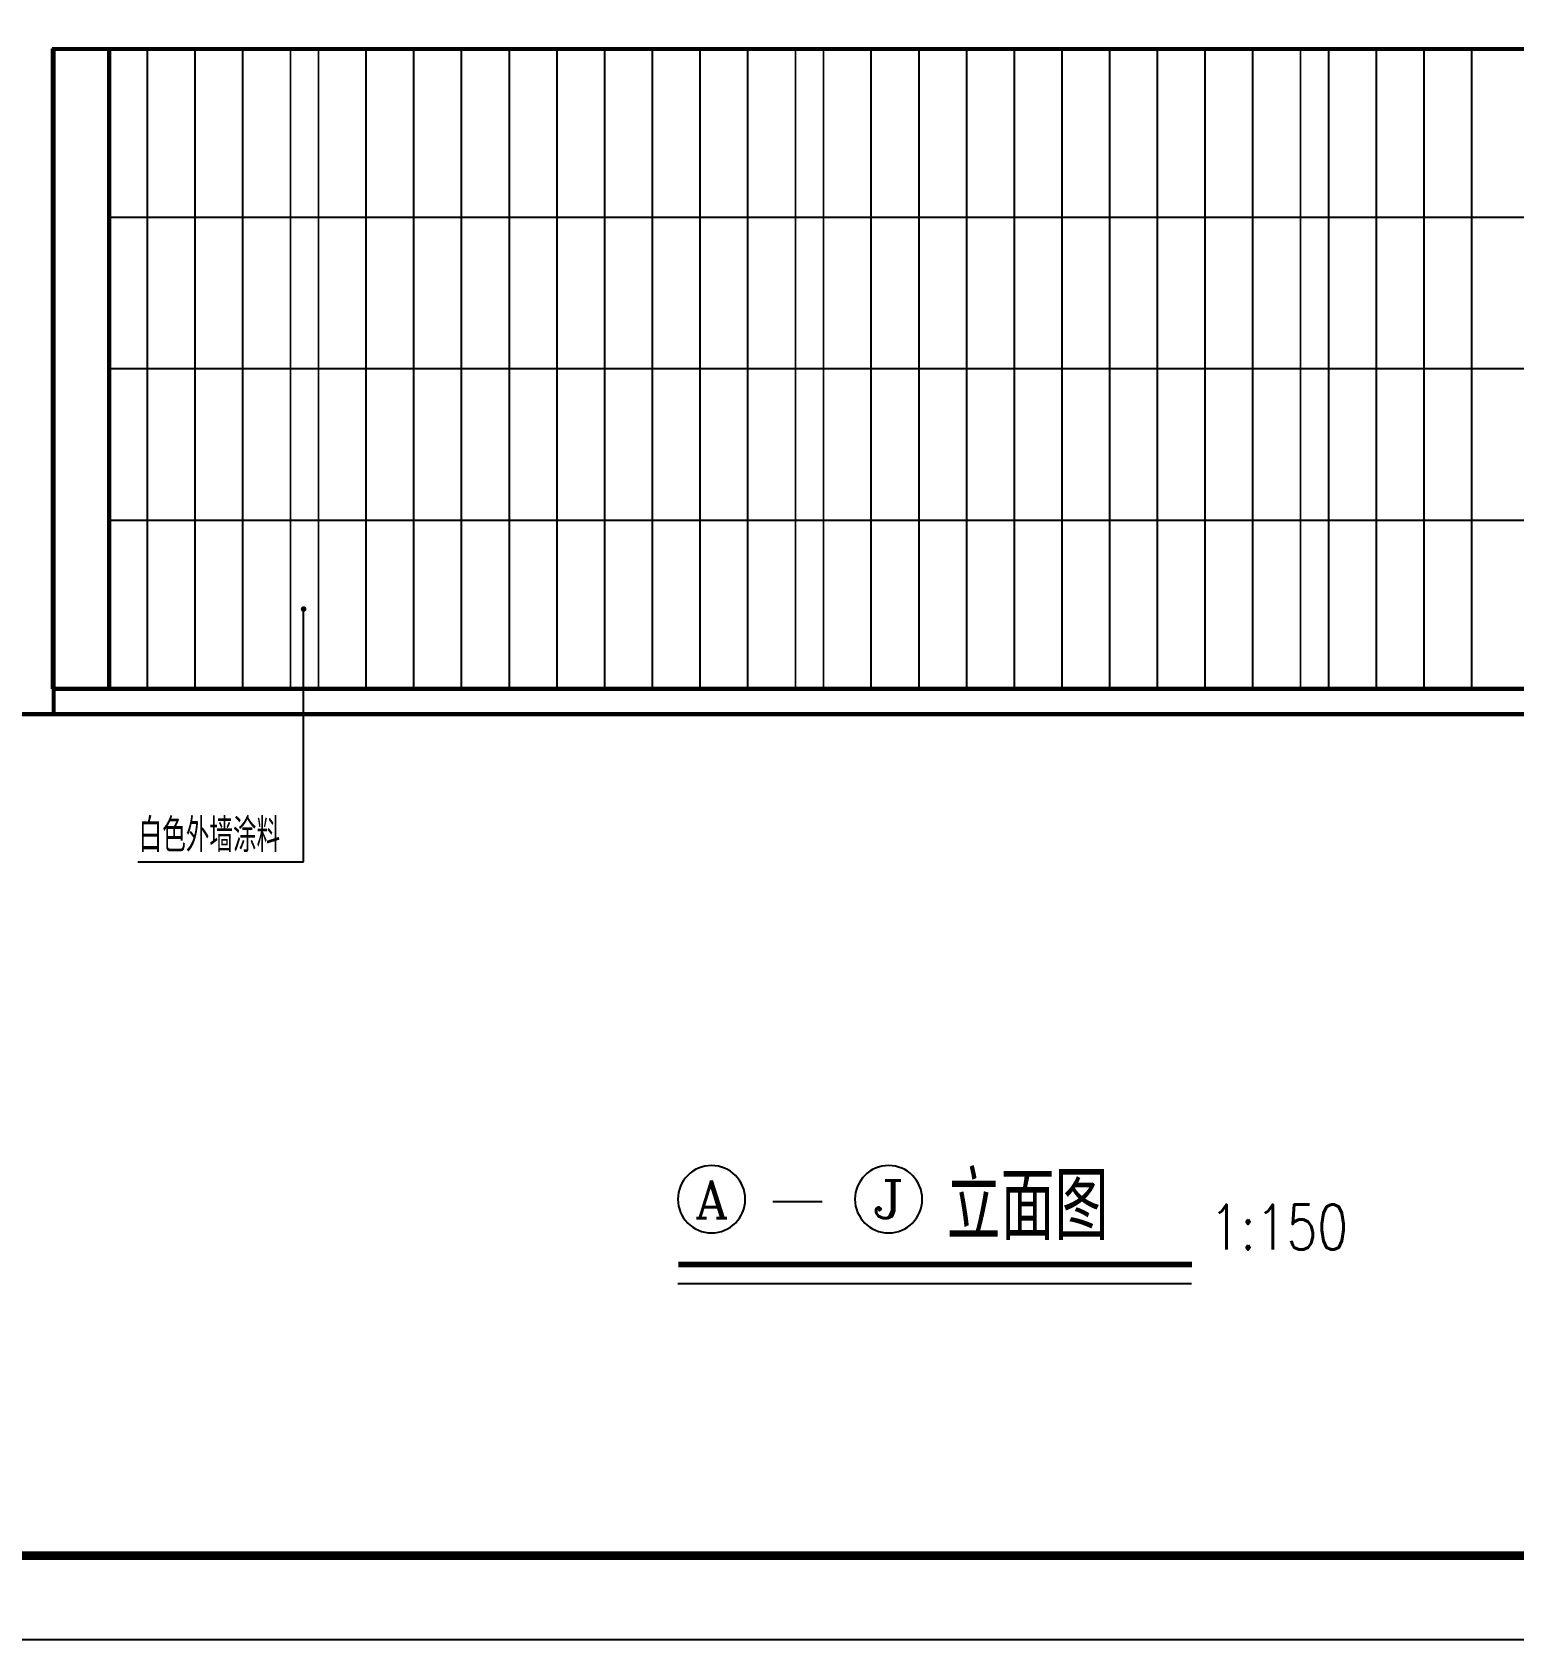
# Model space of a CAD drawing. Extents: x -55219 to 470149, y 494712 to 780039.
# Drawn here: x -10586 to 15817, y 494712 to 523353 of the extents above; entities that cross this region are included whole.
import ezdxf
from ezdxf.enums import TextEntityAlignment as Align

# ---------------------------------------------------------------- set-up
doc = ezdxf.new("R2010")
doc.units = 0
doc.header["$LTSCALE"] = 1500
doc.header["$MEASUREMENT"] = 0
doc.layers.get('0').update_dxf_attribs({"linetype": 'CONTINUOUS'})
for name, color, linetype in [('AXIS_TEXT', 7, 'CONTINUOUS'), ('LVTRY', 6, 'CONTINUOUS'), ('PUB_TITLE', 4, 'CONTINUOUS')]:
    doc.layers.add(name, color=color, linetype=linetype)
doc.styles.add('_HZTXT', font='txt.shx', dxfattribs={"width": 0.8, "bigfont": 'hztxt.shx'})
doc.styles.add('COMPLEX', font='COMPLEX')
doc.styles.add('DIM_FONT', font='SIMPLEX.shx', dxfattribs={"width": 0.8})

# ---------------------------------------------------------------- blocks, each defined once
blk = doc.blocks.new('_AXISO')
blk.add_circle((0, 0), 0.5)
at = {"layer": 'AXIS_TEXT', "style": 'COMPLEX', "width": 1.041667}
blk.add_attdef('A', text='', height=0.56, dxfattribs=at).set_placement((-0.25, -0.28), (0.25, -0.28), align=Align.FIT)

msp = doc.modelspace()

# ---------------------------------------------------------------- linework, layer by layer
at = {"layer": 'LVTRY', "color": 7}
for p, q in [((-10233.1, 511653.3), (-10233.1, 523053.3)), ((-8328, 523053.3), (-10233.1, 523053.3)), ((-8533.1, 511653.3), (-8533.1, 523053.3)), ((-7683.1, 511653.3), (-7683.1, 523053.3)), ((-6833.1, 511653.3), (-6833.1, 523053.3)), ((-4633.1, 511653.3), (-4633.1, 523053.3)), ((-3783.1, 511653.3), (-3783.1, 523053.3)), ((-2933.1, 511653.3), (-2933.1, 523053.3)), ((-2083.1, 511653.3), (-2083.1, 523053.3)), ((-1233.1, 511653.3), (-1233.1, 523053.3)), ((-383.1, 511653.3), (-383.1, 523053.3)), ((466.9, 511653.3), (466.9, 523053.3)), ((1316.9, 511653.3), (1316.9, 523053.3)), ((2166.9, 511653.3), (2166.9, 523053.3)), ((4366.9, 511653.3), (4366.9, 523053.3)), ((5216.9, 511653.3), (5216.9, 523053.3)), ((6066.9, 511653.3), (6066.9, 523053.3)), ((6916.9, 511653.3), (6916.9, 523053.3)), ((7766.9, 511653.3), (7766.9, 523053.3)), ((8616.9, 511653.3), (8616.9, 523053.3)), ((9466.9, 511653.3), (9466.9, 523053.3)), ((10316.9, 511653.3), (10316.9, 523053.3)), ((11166.9, 511653.3), (11166.9, 523053.3)), ((13366.9, 511653.3), (13366.9, 523053.3)), ((14216.9, 511653.3), (14216.9, 523053.3)), ((15066.9, 511653.3), (15066.9, 523053.3)), ((29816.9, 520053.3), (-9212.9, 520053.3)), ((29816.9, 517353.3), (-9212.9, 517353.3)), ((29816.9, 514653.3), (-9212.9, 514653.3)), ((-5749, 508571.2), (-5749, 513075.7)), ((-8700.8, 508571.2), (-5749, 508571.2)), ((2609.6, 502519.9), (3493.3, 502519.9)), ((918.2, 501059.9), (10072.1, 501059.9))]:
    msp.add_line(p, q, dxfattribs=at)
for points, const_width in [([(29816.9, 523053.3), (-10233.1, 523053.3)], 75), ([(-10202.8, 523053.3), (-10202.8, 511203.3)], 75), ([(-9212.9, 523053.3), (-9212.9, 511653.3)], 75), ([(-5983.1, 523053.3), (-5983.1, 511653.3)], 30), ([(-5483.1, 523053.3), (-5483.1, 511653.3)], 30), ([(3016.9, 523053.3), (3016.9, 511653.3)], 30), ([(3516.9, 523053.3), (3516.9, 511653.3)], 30), ([(12016.9, 523053.3), (12016.9, 511653.3)], 30), ([(12516.9, 523053.3), (12516.9, 511653.3)], 30), ([(29816.9, 511653.3), (-10202.8, 511653.3)], 75), ([(39850.7, 511203.3), (-31358.4, 511203.3)], 75), ([(925.5, 501399.2), (10081.3, 501399.2)], 100)]:
    msp.add_lwpolyline(points, dxfattribs=dict(at, const_width=const_width))
at = {"layer": 'LVTRY', "color": 7, "const_width": 49.8}
msp.add_lwpolyline([(-5774.1, 513075.7, 1), (-5723.9, 513075.7, 1)], format="xyb", close=True, dxfattribs=at)
at = {"layer": 'PUB_TITLE'}
msp.add_lwpolyline([(-55219.4, 494711.6), (-55219.4, 583811.6), (70930.6, 583811.6), (70930.6, 494711.6)], close=True, dxfattribs=at)
at = {"layer": 'PUB_TITLE', "const_width": 150}
msp.add_lwpolyline([(-51469.4, 496211.6), (69430.6, 496211.6), (69430.6, 582311.6), (-51469.4, 582311.6)], close=True, dxfattribs=at)

# ---------------------------------------------------------------- block references
at = {"layer": 'LVTRY', "color": 7}
ref = msp.add_blockref('_AXISO', (1520.3, 502561.3), dxfattribs=dict(at, xscale=-1200, yscale=1200, zscale=1200, rotation=180))
ref.add_attrib('A', 'A', dxfattribs={"layer": 'AXIS_TEXT', "height": 672, "rotation": 360, "style": 'COMPLEX', "width": 1.041667}).set_placement((1220.3, 502225.3), (1820.3, 502225.3), align=Align.FIT)
ref = msp.add_blockref('_AXISO', (4675.9, 502561.3), dxfattribs=dict(at, xscale=-1200, yscale=1200, zscale=1200, rotation=180))
ref.add_attrib('A', 'J', dxfattribs={"layer": 'AXIS_TEXT', "height": 672, "rotation": 360, "style": 'COMPLEX', "width": 1.704545}).set_placement((4375.9, 502225.3), (4975.9, 502225.3), align=Align.FIT)

# ---------------------------------------------------------------- texts
at = {"layer": 'LVTRY', "color": 7, "style": '_HZTXT'}
for s, height, width, p in [('白色外墙涂料', 600, 0.7, (-8688.2, 508745.1)), ('立面图', 1202.24, 0.8, (5708.9, 501835.1))]:
    msp.add_text(s, height=height, dxfattribs=dict(at, width=width)).set_placement(p)
at = {"layer": 'LVTRY', "color": 7, "insert": (10394.5, 502464.9), "char_height": 800, "width": 6951, "attachment_point": 1, "style": 'DIM_FONT'}
msp.add_mtext('1:150', dxfattribs=at)

doc.saveas('drawing.dxf')
